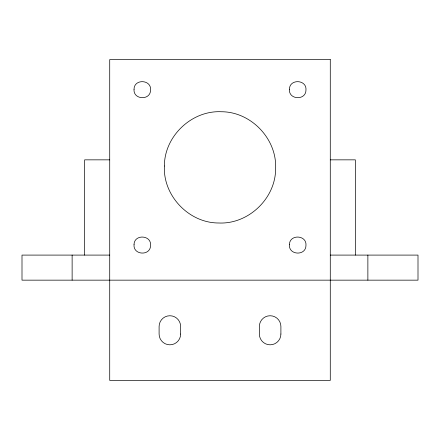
<?xml version="1.0" encoding="UTF-8"?>
<svg xmlns="http://www.w3.org/2000/svg" width="440" height="440" viewBox="0 0 440 440"><rect width="100%" height="100%" fill="white"/><g stroke="black" fill="none" stroke-linecap="round" stroke-linejoin="round"><path stroke-width="0.66" d="M109.72 159.847L84.656 159.847L84.656 255.09M330.281 159.847L355.344 159.847L355.344 255.09M109.72 255.09L22 255.09L22 280.154L418 280.154L418 255.09L330.281 255.09M367.873 255.09L367.873 280.154M72.127 255.09L72.127 280.154M164.379 166.001C162.882 195.707 188.892 223.025 218.636 222.992C248.336 224.483 275.655 198.473 275.622 168.735C277.118 139.029 251.108 111.711 221.364 111.743C191.664 110.253 164.346 136.263 164.379 166.001M134.041 89.265C133.012 99.897 150.546 100.755 150.562 90.079C151.597 79.448 134.057 78.584 134.041 89.265M134.041 244.657C133.012 255.288 150.546 256.152 150.562 245.471C151.597 234.839 134.057 233.976 134.041 244.657M289.438 89.265C288.404 99.897 305.943 100.755 305.959 90.079C306.988 79.448 289.454 78.584 289.438 89.265M289.438 244.657C288.404 255.288 305.943 256.152 305.959 245.471C306.988 234.839 289.454 233.976 289.438 244.657M330.281 59.593L109.72 59.593L109.72 380.408L330.281 380.408L330.281 59.593M280.902 334.037L280.902 326.519A10.775 10.775 0 0 0 270.127 315.744A10.775 10.775 0 0 0 259.347 326.519L259.347 334.037A10.775 10.775 0 0 0 270.127 344.817A10.775 10.775 0 0 0 280.902 334.037M180.653 334.037L180.653 326.519A10.775 10.775 0 0 0 169.873 315.744A10.775 10.775 0 0 0 159.099 326.519L159.099 334.037A10.775 10.775 0 0 0 169.873 344.817A10.775 10.775 0 0 0 180.653 334.037"/></g></svg>
